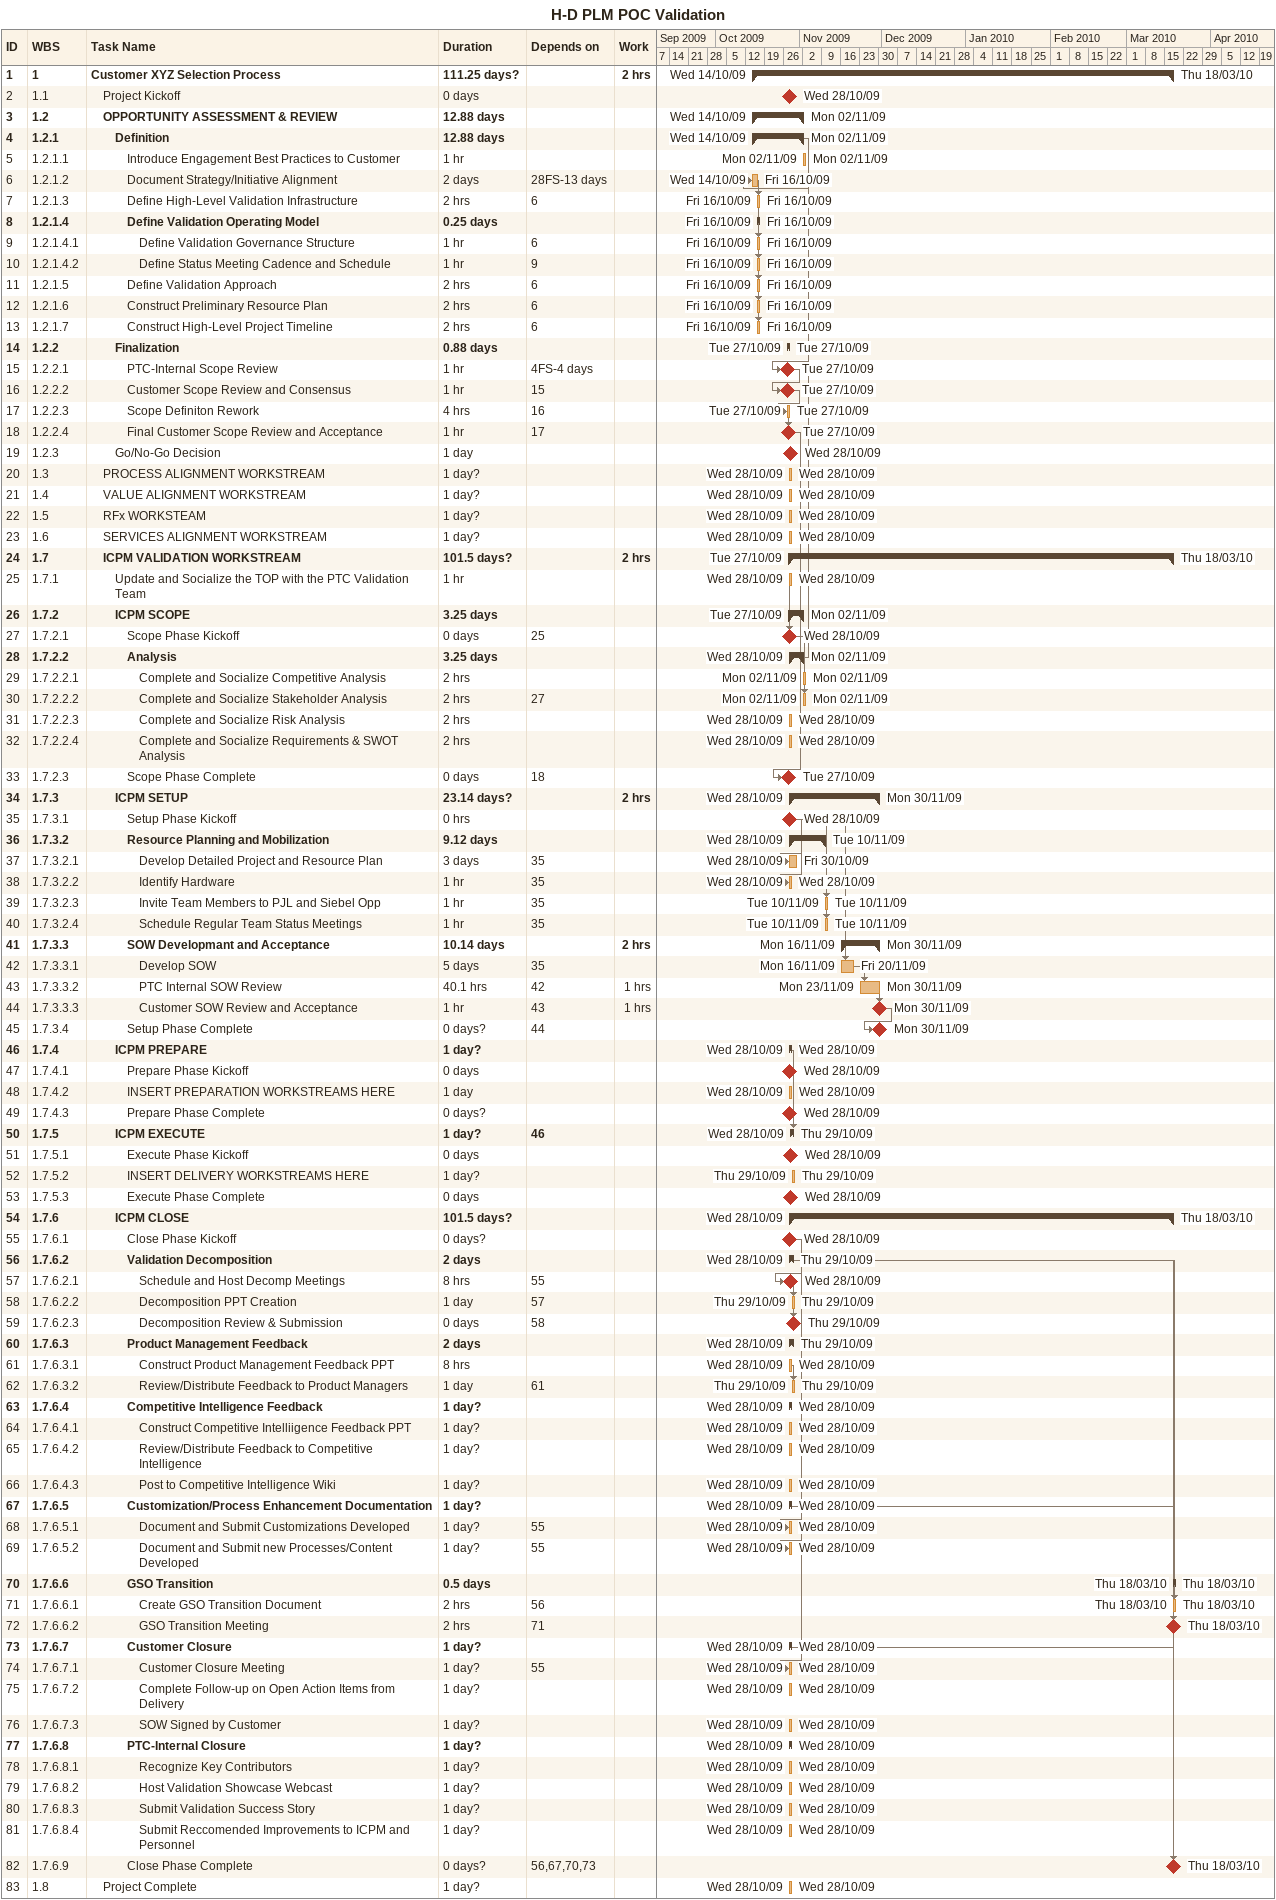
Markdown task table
H-D PLM POC Validation

| ID | WBS | Task | Duration | Start | Finish | Predecessors | Work (h) |
|---|---|---|---|---|---|---|---|
| 1 | 1 | **Customer XYZ Selection Process** | 111.25d? | 2009-10-14 | 2010-03-18 |  | 2 |
| 2 | 1.1 | Project Kickoff | 0d | 2009-10-28 | 2009-10-28 |  |  |
| 3 | 1.2 | **OPPORTUNITY ASSESSMENT & REVIEW** | 12.88d | 2009-10-14 | 2009-11-02 |  |  |
| 4 | 1.2.1 | **Definition** | 12.88d | 2009-10-14 | 2009-11-02 |  |  |
| 5 | 1.2.1.1 | Introduce Engagement Best Practices to Customer | 1h | 2009-11-02 | 2009-11-02 |  |  |
| 6 | 1.2.1.2 | Document Strategy/Initiative Alignment | 2d | 2009-10-14 | 2009-10-16 | 28FS-13d |  |
| 7 | 1.2.1.3 | Define High-Level Validation Infrastructure | 2h | 2009-10-16 | 2009-10-16 | 6 |  |
| 8 | 1.2.1.4 | **Define Validation Operating Model** | 0.25d | 2009-10-16 | 2009-10-16 |  |  |
| 9 | 1.2.1.4.1 | Define Validation Governance Structure | 1h | 2009-10-16 | 2009-10-16 | 6 |  |
| 10 | 1.2.1.4.2 | Define Status Meeting Cadence and Schedule | 1h | 2009-10-16 | 2009-10-16 | 9 |  |
| 11 | 1.2.1.5 | Define Validation Approach | 2h | 2009-10-16 | 2009-10-16 | 6 |  |
| 12 | 1.2.1.6 | Construct Preliminary Resource Plan | 2h | 2009-10-16 | 2009-10-16 | 6 |  |
| 13 | 1.2.1.7 | Construct High-Level Project Timeline | 2h | 2009-10-16 | 2009-10-16 | 6 |  |
| 14 | 1.2.2 | **Finalization** | 0.88d | 2009-10-27 | 2009-10-27 |  |  |
| 15 | 1.2.2.1 | PTC-Internal Scope Review | 1h | 2009-10-27 | 2009-10-27 | 4FS-4d |  |
| 16 | 1.2.2.2 | Customer Scope Review and Consensus | 1h | 2009-10-27 | 2009-10-27 | 15 |  |
| 17 | 1.2.2.3 | Scope Definiton Rework | 4h | 2009-10-27 | 2009-10-27 | 16 |  |
| 18 | 1.2.2.4 | Final Customer Scope Review and Acceptance | 1h | 2009-10-27 | 2009-10-27 | 17 |  |
| 19 | 1.2.3 | Go/No-Go Decision | 1d | 2009-10-28 | 2009-10-28 |  |  |
| 20 | 1.3 | PROCESS ALIGNMENT WORKSTREAM | 1d? | 2009-10-28 | 2009-10-28 |  |  |
| 21 | 1.4 | VALUE ALIGNMENT WORKSTREAM | 1d? | 2009-10-28 | 2009-10-28 |  |  |
| 22 | 1.5 | RFx WORKSTEAM | 1d? | 2009-10-28 | 2009-10-28 |  |  |
| 23 | 1.6 | SERVICES ALIGNMENT WORKSTREAM | 1d? | 2009-10-28 | 2009-10-28 |  |  |
| 24 | 1.7 | **ICPM VALIDATION WORKSTREAM** | 101.5d? | 2009-10-27 | 2010-03-18 |  | 2 |
| 25 | 1.7.1 | Update and Socialize the TOP with the PTC Validation Team | 1h | 2009-10-28 | 2009-10-28 |  |  |
| 26 | 1.7.2 | **ICPM SCOPE** | 3.25d | 2009-10-27 | 2009-11-02 |  |  |
| 27 | 1.7.2.1 | Scope Phase Kickoff | 0d | 2009-10-28 | 2009-10-28 | 25 |  |
| 28 | 1.7.2.2 | **Analysis** | 3.25d | 2009-10-28 | 2009-11-02 |  |  |
| 29 | 1.7.2.2.1 | Complete and Socialize Competitive Analysis | 2h | 2009-11-02 | 2009-11-02 |  |  |
| 30 | 1.7.2.2.2 | Complete and Socialize Stakeholder Analysis | 2h | 2009-11-02 | 2009-11-02 | 27 |  |
| 31 | 1.7.2.2.3 | Complete and Socialize Risk Analysis | 2h | 2009-10-28 | 2009-10-28 |  |  |
| 32 | 1.7.2.2.4 | Complete and Socialize Requirements & SWOT Analysis | 2h | 2009-10-28 | 2009-10-28 |  |  |
| 33 | 1.7.2.3 | Scope Phase Complete | 0d | 2009-10-27 | 2009-10-27 | 18 |  |
| 34 | 1.7.3 | **ICPM SETUP** | 23.14d? | 2009-10-28 | 2009-11-30 |  | 2 |
| 35 | 1.7.3.1 | Setup Phase Kickoff | 0h | 2009-10-28 | 2009-10-28 |  |  |
| 36 | 1.7.3.2 | **Resource Planning and Mobilization** | 9.12d | 2009-10-28 | 2009-11-10 |  |  |
| 37 | 1.7.3.2.1 | Develop Detailed Project and Resource Plan | 3d | 2009-10-28 | 2009-10-30 | 35 |  |
| 38 | 1.7.3.2.2 | Identify Hardware | 1h | 2009-10-28 | 2009-10-28 | 35 |  |
| 39 | 1.7.3.2.3 | Invite Team Members to PJL and Siebel Opp | 1h | 2009-11-10 | 2009-11-10 | 35 |  |
| 40 | 1.7.3.2.4 | Schedule Regular Team Status Meetings | 1h | 2009-11-10 | 2009-11-10 | 35 |  |
| 41 | 1.7.3.3 | **SOW Developmant and Acceptance** | 10.14d | 2009-11-16 | 2009-11-30 |  | 2 |
| 42 | 1.7.3.3.1 | Develop SOW | 5d | 2009-11-16 | 2009-11-20 | 35 |  |
| 43 | 1.7.3.3.2 | PTC Internal SOW Review | 40.1h | 2009-11-23 | 2009-11-30 | 42 | 1 |
| 44 | 1.7.3.3.3 | Customer SOW Review and Acceptance | 1h | 2009-11-30 | 2009-11-30 | 43 | 1 |
| 45 | 1.7.3.4 | Setup Phase Complete | 0d? | 2009-11-30 | 2009-11-30 | 44 |  |
| 46 | 1.7.4 | **ICPM PREPARE** | 1d? | 2009-10-28 | 2009-10-28 |  |  |
| 47 | 1.7.4.1 | Prepare Phase Kickoff | 0d | 2009-10-28 | 2009-10-28 |  |  |
| 48 | 1.7.4.2 | INSERT PREPARATION WORKSTREAMS HERE | 1d | 2009-10-28 | 2009-10-28 |  |  |
| 49 | 1.7.4.3 | Prepare Phase Complete | 0d? | 2009-10-28 | 2009-10-28 |  |  |
| 50 | 1.7.5 | **ICPM EXECUTE** | 1d? | 2009-10-28 | 2009-10-29 | 46 |  |
| 51 | 1.7.5.1 | Execute Phase Kickoff | 0d | 2009-10-28 | 2009-10-28 |  |  |
| 52 | 1.7.5.2 | INSERT DELIVERY WORKSTREAMS HERE | 1d? | 2009-10-29 | 2009-10-29 |  |  |
| 53 | 1.7.5.3 | Execute Phase Complete | 0d | 2009-10-28 | 2009-10-28 |  |  |
| 54 | 1.7.6 | **ICPM CLOSE** | 101.5d? | 2009-10-28 | 2010-03-18 |  |  |
| 55 | 1.7.6.1 | Close Phase Kickoff | 0d? | 2009-10-28 | 2009-10-28 |  |  |
| 56 | 1.7.6.2 | **Validation Decomposition** | 2d | 2009-10-28 | 2009-10-29 |  |  |
| 57 | 1.7.6.2.1 | Schedule and Host Decomp Meetings | 8h | 2009-10-28 | 2009-10-28 | 55 |  |
| 58 | 1.7.6.2.2 | Decomposition PPT Creation | 1d | 2009-10-29 | 2009-10-29 | 57 |  |
| 59 | 1.7.6.2.3 | Decomposition Review & Submission | 0d | 2009-10-29 | 2009-10-29 | 58 |  |
| 60 | 1.7.6.3 | **Product Management Feedback** | 2d | 2009-10-28 | 2009-10-29 |  |  |
| 61 | 1.7.6.3.1 | Construct Product Management Feedback PPT | 8h | 2009-10-28 | 2009-10-28 |  |  |
| 62 | 1.7.6.3.2 | Review/Distribute Feedback to Product Managers | 1d | 2009-10-29 | 2009-10-29 | 61 |  |
| 63 | 1.7.6.4 | **Competitive Intelligence Feedback** | 1d? | 2009-10-28 | 2009-10-28 |  |  |
| 64 | 1.7.6.4.1 | Construct Competitive Intelliigence Feedback PPT | 1d? | 2009-10-28 | 2009-10-28 |  |  |
| 65 | 1.7.6.4.2 | Review/Distribute Feedback to Competitive Intelligence | 1d? | 2009-10-28 | 2009-10-28 |  |  |
| 66 | 1.7.6.4.3 | Post to Competitive Intelligence Wiki | 1d? | 2009-10-28 | 2009-10-28 |  |  |
| 67 | 1.7.6.5 | **Customization/Process Enhancement Documentation** | 1d? | 2009-10-28 | 2009-10-28 |  |  |
| 68 | 1.7.6.5.1 | Document and Submit Customizations Developed | 1d? | 2009-10-28 | 2009-10-28 | 55 |  |
| 69 | 1.7.6.5.2 | Document and Submit new Processes/Content Developed | 1d? | 2009-10-28 | 2009-10-28 | 55 |  |
| 70 | 1.7.6.6 | **GSO Transition** | 0.5d | 2010-03-18 | 2010-03-18 |  |  |
| 71 | 1.7.6.6.1 | Create GSO Transition Document | 2h | 2010-03-18 | 2010-03-18 | 56 |  |
| 72 | 1.7.6.6.2 | GSO Transition Meeting | 2h | 2010-03-18 | 2010-03-18 | 71 |  |
| 73 | 1.7.6.7 | **Customer Closure** | 1d? | 2009-10-28 | 2009-10-28 |  |  |
| 74 | 1.7.6.7.1 | Customer Closure Meeting | 1d? | 2009-10-28 | 2009-10-28 | 55 |  |
| 75 | 1.7.6.7.2 | Complete Follow-up on Open Action Items from Delivery | 1d? | 2009-10-28 | 2009-10-28 |  |  |
| 76 | 1.7.6.7.3 | SOW Signed by Customer | 1d? | 2009-10-28 | 2009-10-28 |  |  |
| 77 | 1.7.6.8 | **PTC-Internal Closure** | 1d? | 2009-10-28 | 2009-10-28 |  |  |
| 78 | 1.7.6.8.1 | Recognize Key Contributors | 1d? | 2009-10-28 | 2009-10-28 |  |  |
| 79 | 1.7.6.8.2 | Host Validation Showcase Webcast | 1d? | 2009-10-28 | 2009-10-28 |  |  |
| 80 | 1.7.6.8.3 | Submit Validation Success Story | 1d? | 2009-10-28 | 2009-10-28 |  |  |
| 81 | 1.7.6.8.4 | Submit Reccomended Improvements to ICPM and Personnel | 1d? | 2009-10-28 | 2009-10-28 |  |  |
| 82 | 1.7.6.9 | Close Phase Complete | 0d? | 2010-03-18 | 2010-03-18 | 56, 67, 70, 73 |  |
| 83 | 1.8 | Project Complete | 1d? | 2009-10-28 | 2009-10-28 |  |  |
